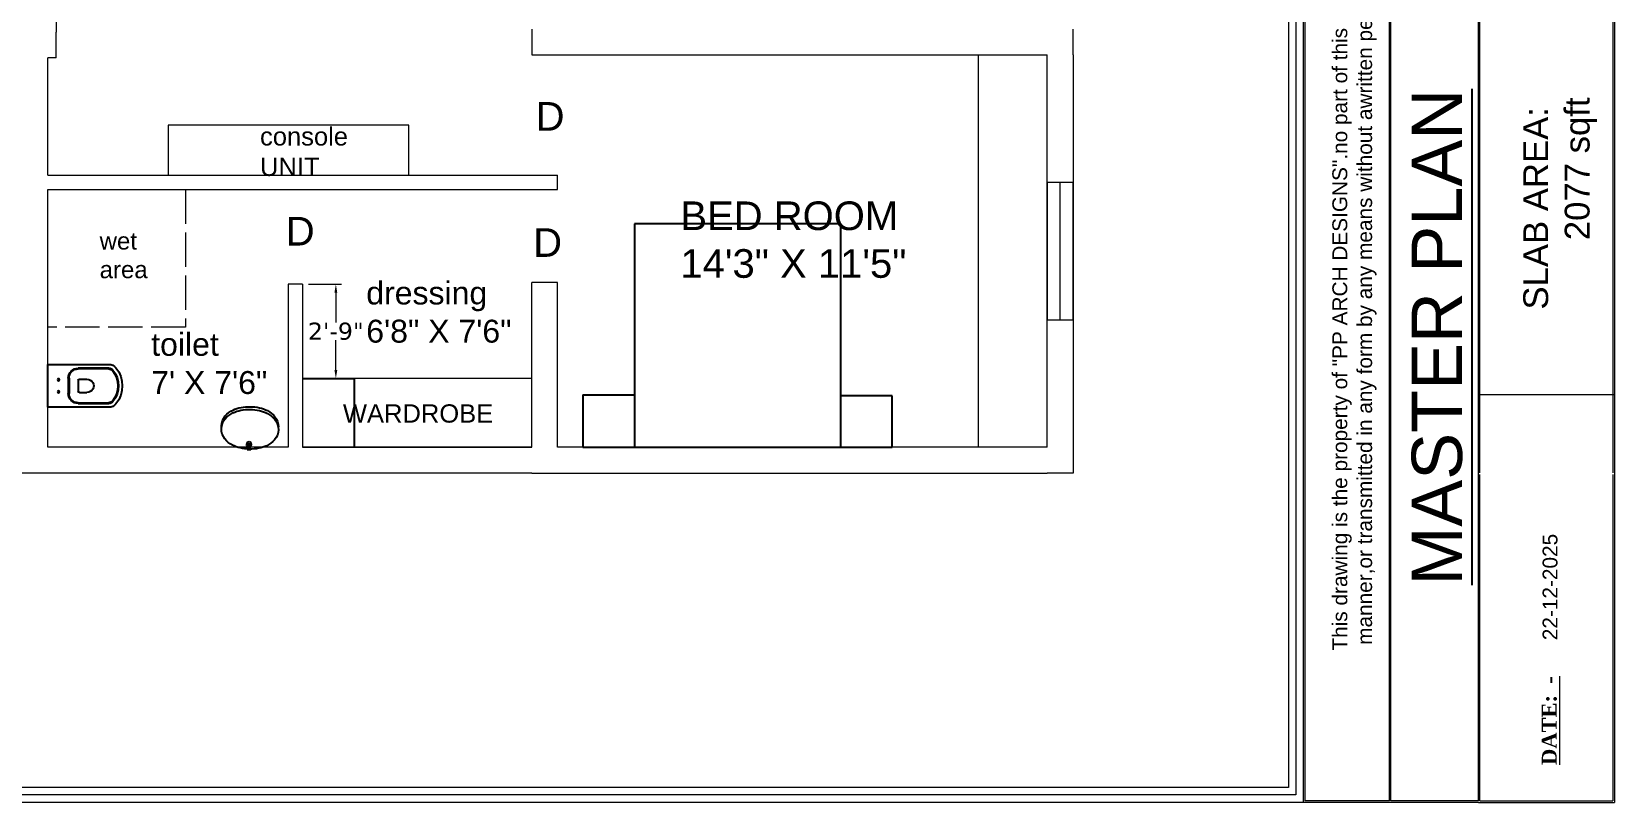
# Model space of a CAD drawing. Header units: inches. Extents: x 213 to 17763, y -4830 to 1802.
# Drawn here: x 1068 to 1621, y 1083 to 1352 of the extents above; entities that cross this region are included whole.
import ezdxf

# ---------------------------------------------------------------- set-up
doc = ezdxf.new("R2010")
doc.units = ezdxf.units.IN
doc.header["$MEASUREMENT"] = 0
doc.linetypes.add('ACAD_ISO02W100', pattern=[15, 12, -3])
for name, color, linetype in [('6.text', 6, 'Continuous'), ('furni', 253, 'Continuous'), ('PDF13_Text', 6, 'Continuous'), ('SAN-FIX', 1, 'Continuous'), ('taxt', 5, 'Continuous')]:
    doc.layers.add(name, color=color, linetype=linetype)
doc.layers.add('ROD', color=7, linetype='Continuous', lineweight=9)
doc.layers.add('walls', color=7, linetype='Continuous', lineweight=0)
doc.styles.add('Annotative', font='arial.ttf')
doc.styles.add('Arial', font='arial.ttf', dxfattribs={"height": 10})
doc.styles.add('b.k', font='verdana.ttf')
doc.styles.add('PDF TimesNewRomanPSMT', font='arial.ttf')
doc.styles.add('SHASHIKANT', font='times.ttf')
doc.styles.get("Standard").update_dxf_attribs({"font": 'arial.ttf'})
doc.dimstyles.new('STANDARD$0', dxfattribs={"dimscale": 0, "dimtxt": 6, "dimasz": 3, "dimexe": 2, "dimexo": 2, "dimgap": 0, "dimtad": 0, "dimtih": 1, "dimtoh": 1, "dimdec": 1, "dimzin": 0, "dimdsep": 46, "dimlunit": 4, "dimtxsty": 'b.k', "dimcen": 2.5, "dimclrd": 256, "dimclre": 256, "dimclrt": 256, "dimadec": 0, "dimazin": 0, "dimtfac": 1, "dimtdec": 1, "dimtofl": 0, "dimtmove": 2, "dimatfit": 2, "dimfxl": 1, "dimfrac": 2, "dimtolj": 1, "dimtzin": 0, "dimlwd": 9, "dimlwe": 9, "dimarcsym": 0})

# ---------------------------------------------------------------- blocks, each defined once
blk = doc.blocks.new('WC2')
at = {"ltscale": 0.4}
for p, q in [((302296.19, 113442.8), (302282.19, 113442.8)), ((302282.19, 113442.8), (302282.19, 113422.88)), ((302296.19, 113422.88), (302296.19, 113442.8)), ((302286.65, 113436.08), (302291.73, 113436.08)), ((302286.65, 113435.83), (302291.73, 113435.83)), ((302283.43, 113422.88), (302283.43, 113432.86)), ((302283.67, 113422.88), (302283.67, 113432.86)), ((302287.02, 113432.49), (302287.02, 113430.02)), ((302287.39, 113432.86), (302290.99, 113432.86)), ((302291.36, 113432.49), (302291.36, 113430.02)), ((302294.7, 113432.86), (302294.7, 113422.88)), ((302294.95, 113432.86), (302294.95, 113422.88))]:
    blk.add_line(p, q, dxfattribs=at)
for centre in [(302287.22, 113439.28), (302291.16, 113439.28)]:
    blk.add_circle(centre, 0.364, dxfattribs=at)
for centre, radius, start, end in [((302286.65, 113432.86), 3.22, 90, 180), ((302286.65, 113432.86), 2.97, 90, 180), ((302291.73, 113432.86), 3.22, 0, 90), ((302291.73, 113432.86), 2.97, 0, 90), ((302287.39, 113432.49), 0.372, 90, 180), ((302289.19, 113429.97), 2.17, 178.7994, 1.2006), ((302290.99, 113432.49), 0.372, 0, 90), ((302285.16, 113422.88), 2.97, 180, 231.6679), ((302289.19, 113427.98), 9.47, 231.6679, 308.3321), ((302285.16, 113422.88), 1.73, 180, 231.6679), ((302285.16, 113422.88), 1.49, 180, 231.6679), ((302289.19, 113427.98), 8.23, 231.6679, 308.3321), ((302289.19, 113427.98), 7.98, 231.6679, 308.3321), ((302293.22, 113422.88), 1.49, 308.3321, 0), ((302293.22, 113422.88), 1.73, 308.3321, 0), ((302293.22, 113422.88), 2.97, 308.3321, 0)]:
    blk.add_arc(centre, radius, start, end, dxfattribs=at)
blk = doc.blocks.new('WBB')
at = {"layer": 'SAN-FIX'}
for p, q in [((-19.08, 7.01), (-19.08, 4.41)), ((-18.43, 7.01), (-18.43, 4.41))]:
    blk.add_line(p, q, dxfattribs=at)
blk.add_lwpolyline([(-29.16, 13.03, -0.175546), (-27.86, 16.63, -0.104048), (-25.13, 18.78, -0.064612), (-22.29, 19.76, -0.05077), (-18.99, 20.09, -0.05077), (-15.68, 19.76, -0.064612), (-12.84, 18.78, -0.104048), (-10.12, 16.63, -0.175546), (-8.81, 13.03, -0.022698), (-8.83, 12.52, -0.104048)], format="xyb", dxfattribs=at)
blk.add_lwpolyline([(-29.16, 12.01, -0.175546), (-27.86, 15.61, -0.104048), (-25.13, 17.76, -0.064612), (-22.29, 18.74, -0.05077), (-18.99, 19.08, -0.05077), (-15.68, 18.74, -0.064612), (-12.84, 17.76, -0.104048), (-10.12, 15.61, -0.175546), (-8.81, 12.01, -0.175546), (-10.12, 8.41, -0.104048), (-12.84, 6.26, -0.064612), (-15.68, 5.28, -0.05077), (-18.99, 4.94, -0.05077), (-22.29, 5.28, -0.064612), (-25.13, 6.26, -0.104048), (-27.86, 8.41, -0.175546)], format="xyb", close=True, dxfattribs=at)
blk.add_circle((-18.76, 6.61), 0.894, dxfattribs=at)
blk = doc.blocks.new('*D173')
at = {"lineweight": 9, "transparency": 16777216}
for p, q in [((1165.11, 1263.6), (1176.71, 1263.6)), ((1174.71, 1260.6), (1174.71, 1250.25)), ((1174.71, 1233.65), (1174.71, 1244.01)), ((1165.11, 1230.65), (1176.71, 1230.65))]:
    blk.add_line(p, q, dxfattribs=at)
at = {"transparency": 16777216}
for points in [[(1174.21, 1260.6), (1175.21, 1260.6), (1174.71, 1263.6)], [(1174.21, 1233.65), (1175.21, 1233.65), (1174.71, 1230.65)]]:
    blk.add_solid(points, dxfattribs=at)
at = {"layer": 'Defpoints', "color": 0, "transparency": 16777216}
for p in [(1163.11, 1263.6), (1163.11, 1230.65), (1174.71, 1230.65)]:
    blk.add_point(p, dxfattribs=at)
at = {"transparency": 16777216, "insert": (1174.71, 1247.13), "char_height": 6, "attachment_point": 5, "style": 'b.k'}
blk.add_mtext('\\A1;2\'-9"', dxfattribs=at)
blk = doc.blocks.new('9iuhgb')
for p, q in [((2073.01, 1501.97), (2001, 1501.97)), ((2001, 1501.97), (2001, 1423.99)), ((2073.01, 1423.99), (2073.01, 1501.97)), ((1983, 1442.28), (2001, 1442.28)), ((1983, 1442.28), (1983, 1423.99)), ((2091.01, 1441.99), (2073.01, 1441.99)), ((2091.01, 1423.99), (2091.01, 1441.99)), ((1983, 1423.99), (2091.01, 1423.99))]:
    blk.add_line(p, q)

msp = doc.modelspace()

# ---------------------------------------------------------------- linework, layer by layer
at = {"lineweight": 0}
for p, q in [((1512.49, 1525.96), (1512.49, 1082.65)), ((1513.01, 1525.44), (1513.01, 1083.17)), ((1542.55, 1083.17), (1542.55, 1525.44)), ((1543.07, 1083.17), (1543.07, 1525.44)), ((1573.64, 1083.17), (1573.64, 1525.44)), ((1621.11, 1525.96), (1621.11, 1082.65)), ((1574.16, 1197.7), (1574.16, 1369.07)), ((1620.59, 1369.07), (1620.59, 1197.7)), ((1574.16, 1083.17), (1574.16, 1197.18)), ((1620.59, 1197.18), (1620.59, 1083.17)), ((1542.55, 1083.17), (1513.01, 1083.17)), ((1573.64, 1083.17), (1543.07, 1083.17)), ((1574.16, 1083.17), (1620.59, 1083.17)), ((1573.64, 1082.65), (1512.49, 1082.65)), ((1573.64, 1082.65), (1621.11, 1082.65))]:
    msp.add_line(p, q, dxfattribs=at)
for p, q in [((1163.11, 1230.65), (1181.11, 1230.65)), ((1181.11, 1230.65), (1181.11, 1206.65))]:
    msp.add_line(p, q)
at = {"layer": 'ROD'}
for p, q in [((1077.11, 1342.65), (1077.11, 1351.65)), ((1243.11, 1352.65), (1243.11, 1343.65)), ((1432.11, 1343.65), (1432.11, 1352.65)), ((1243.11, 1343.65), (1423.11, 1343.65)), ((1399.11, 1206.65), (1399.11, 1343.65)), ((1423.11, 1206.65), (1423.11, 1343.65)), ((1432.11, 1343.65), (1432.11, 1206.65)), ((1074.11, 1301.65), (1074.11, 1342.65)), ((1077.11, 1342.65), (1074.11, 1342.65)), ((1074.11, 1301.65), (1252.11, 1301.65)), ((1074.11, 1301.65), (1158.11, 1301.65)), ((1243.11, 1301.65), (1252.11, 1301.65)), ((1252.11, 1296.65), (1252.11, 1301.65)), ((1074.11, 1206.65), (1074.11, 1296.65)), ((1074.11, 1296.65), (1158.11, 1296.65)), ((1163.11, 1296.65), (1252.11, 1296.65)), ((1158.11, 1263.6), (1158.11, 1206.65)), ((1163.11, 1263.6), (1163.11, 1206.65)), ((1243.11, 1206.65), (1243.11, 1264.15)), ((1243.11, 1206.65), (1243.11, 1264.15)), ((1252.11, 1206.65), (1252.11, 1264.15)), ((1574.16, 1225.13), (1621.11, 1225.13)), ((1158.11, 1206.65), (1074.11, 1206.65)), ((1243.11, 1206.65), (1163.11, 1206.65)), ((1423.11, 1206.65), (1252.11, 1206.65)), ((1432.11, 1206.65), (1432.11, 1197.65)), ((1243.11, 1197.65), (752.11, 1197.65)), ((1243.11, 1197.65), (1423.11, 1197.65)), ((1432.11, 1197.65), (1423.11, 1197.65))]:
    msp.add_line(p, q, dxfattribs=at)
at = {"layer": 'ROD', "color": 5}
msp.add_line((1427.61, 1251.15), (1427.61, 1299.15), dxfattribs=at)
at = {"layer": 'ROD'}
for points in [[(1077.11, 1386.1), (1077.11, 1351.65)], [(1158.11, 1296.65), (1163.11, 1296.65)], [(1243.11, 1296.65), (1252.11, 1296.65)], [(1163.11, 1263.6), (1158.11, 1263.6)], [(1252.11, 1264.15), (1243.11, 1264.15)]]:
    msp.add_lwpolyline(points, dxfattribs=at)
at = {"layer": 'ROD', "color": 252, "true_color": 0x939598}
msp.add_lwpolyline([(1116.11, 1301.65), (1200.24, 1301.65), (1200.24, 1319.1), (1116.11, 1319.1)], close=True, dxfattribs=at)
at = {"layer": 'ROD', "color": 5}
msp.add_lwpolyline([(1432.11, 1299.15), (1423.11, 1299.15), (1423.11, 1251.15), (1432.11, 1251.15)], close=True, dxfattribs=at)
at = {"layer": 'ROD', "linetype": 'ACAD_ISO02W100'}
msp.add_lwpolyline([(1074.11, 1296.65), (1122.24, 1296.65), (1122.24, 1248.6), (1074.11, 1248.6)], close=True, dxfattribs=at)
at = {"layer": 'ROD', "color": 251, "true_color": 0x636466}
msp.add_lwpolyline([(1163.11, 1206.65), (1243.11, 1206.65), (1243.11, 1230.65), (1163.11, 1230.65)], close=True, dxfattribs=at)
at = {"layer": 'walls', "color": 252, "lineweight": 0}
for points in [[(620.5, 1082.65), (620.5, 1802.45), (1512.49, 1802.45), (1512.49, 1082.65)], [(623.1, 1085.25), (623.1, 1799.85), (1509.89, 1799.85), (1509.89, 1085.25)], [(625.7, 1087.85), (625.7, 1797.25), (1507.29, 1797.25), (1507.29, 1087.85)]]:
    msp.add_lwpolyline(points, close=True, dxfattribs=at)

# ---------------------------------------------------------------- block references
msp.add_blockref('9iuhgb', (-722.01, -217.34))
at = {"layer": 'furni', "xscale": -1.071428571429163, "yscale": 1.071428571429163, "zscale": 1.071428571429163, "rotation": 90}
msp.add_blockref('WC2', (122619.96, 325109.38), dxfattribs=at)
at = {"layer": 'SAN-FIX', "xscale": -0.978079365962185, "yscale": 0.9780793680751231, "zscale": 0.9780793664684282, "rotation": 358.9590447635138}
msp.add_blockref('WBB', (1125.92, 1201.52), dxfattribs=at)

# ---------------------------------------------------------------- texts
at = {"color": 7, "lineweight": 0, "true_color": 0xffffff, "insert": (1522.65, 1135.64), "char_height": 5.1989, "width": 580.6177, "attachment_point": 1, "rotation": 90, "style": 'SHASHIKANT'}
msp.add_mtext('{\\fArial|b0|i0|c0|p34;\\C143;\\c14659450;This drawing is the property of "PP ARCH DESIGNS".no part of this drawing may be used or reproduced in any\\P manner,or transmitted in any form by any means without awritten permission to do so .}', dxfattribs=at)
at = {"color": 85, "true_color": 0x58ba48, "insert": (1615.07, 1328.82), "char_height": 8.6744, "width": 88.7696, "attachment_point": 9, "rotation": 90, "style": 'Annotative'}
msp.add_mtext('SLAB AREA:  2077 sqft', dxfattribs=at)
at = {"lineweight": 0, "char_height": 5.1989, "width": 125.803, "attachment_point": 1, "rotation": 90, "style": 'SHASHIKANT'}
for s, insert in [('{\\fArial|b0|i0|c0|p34;22-12-2025}', (1596.06, 1139.27)), ('{\\fTimes New Roman|b1|i0|c0|p18;\\L\\C152;\\c12285479;DATE:\\fTimes New Roman|b0|i0|c0|p18;  - }', (1595.78, 1095.71))]:
    msp.add_mtext(s, dxfattribs=dict(at, insert=insert))
at = {"layer": '6.text', "attachment_point": 1, "style": 'Arial'}
for s, width, gutter_width, insert, char_height in [('D', 9, 45, (1244.48, 1327.22), 10), ('BED ROOM\\P14\'3" X 11\'5"', 85.5749, 87.73, (1295, 1292.5), 10), ('D', 9, 45, (1157.24, 1287.1), 10), ('D', 9, 45, (1243.61, 1283.15), 10), ('wet\\Parea', 85.5749, 87.73, (1092.24, 1281.7), 6), ('dressing\\P6\'8" X 7\'6"', 85.5749, 87.73, (1185.33, 1264.53), 8), ('toilet\\P7\' X 7\'6"', 85.5749, 87.73, (1110.24, 1246.6), 8)]:
    msp.add_mtext_dynamic_manual_height_columns(s, width=width, gutter_width=gutter_width, heights=[0], dxfattribs=dict(at, insert=insert, char_height=char_height))
at = {"layer": 'PDF13_Text', "char_height": 6.379, "width": 36.064, "attachment_point": 4, "style": 'PDF TimesNewRomanPSMT'}
for s, insert in [('console\\PUNIT', (1148.24, 1309.86)), ('WARDROBE', (1177.18, 1218.41))]:
    msp.add_mtext(s, dxfattribs=dict(at, insert=insert))
at = {"layer": 'taxt', "insert": (1550.35, 1158.44), "char_height": 17.5862, "attachment_point": 1, "rotation": 90}
msp.add_mtext_dynamic_manual_height_columns('{\\LMASTER PLAN}', width=369.9977, gutter_width=16.78, heights=[11.81], dxfattribs=at)

# ---------------------------------------------------------------- dimensions: what is measured, and where the dimension line sits
dim = msp.add_linear_dim(base=(1174.7129, 1230.6487), p1=(1163.1099, 1263.6047), p2=(1163.1099, 1230.6487), angle=90, dimstyle='STANDARD$0', override={"dimscale": 1, "dimfxl": 2, "dimarcsym": 1})
dim.commit()
dim.dimension.update_dxf_attribs({"geometry": '*D173', "text_midpoint": (1174.7129, 1247.1267)})

doc.saveas('drawing.dxf')
